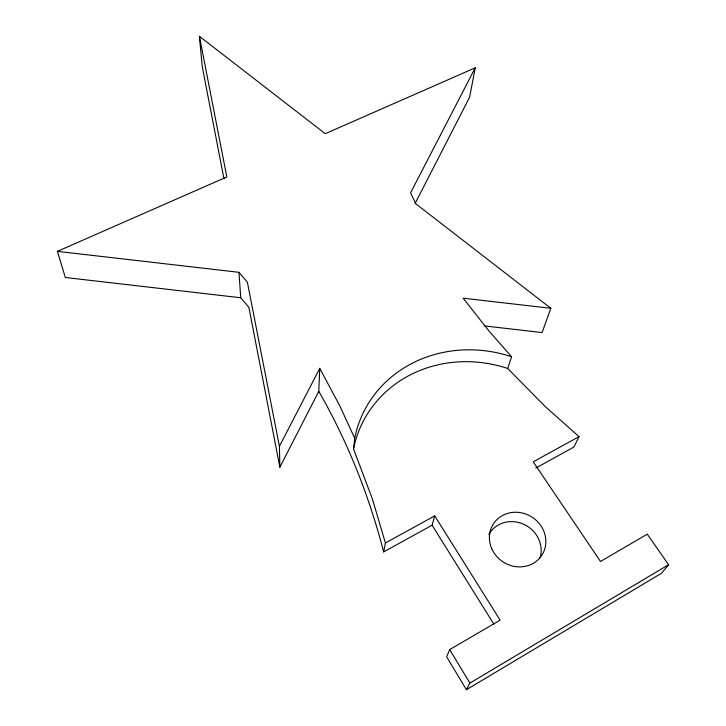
<?xml version="1.0" encoding="UTF-8"?>
<svg xmlns="http://www.w3.org/2000/svg" width="726" height="726" viewBox="0 0 726 726"><rect width="100%" height="100%" fill="white"/><g stroke="black" fill="none" stroke-linecap="round" stroke-linejoin="round"><path stroke-width="1.09" d="M383.673 551.896A1004.802 764.923 -46.1 0 0 318.787 391.314L319.758 368.345L340.031 406.315L354.687 438.286L353.535 448.995L372.393 498.962L385.415 542.966L383.673 551.896L432.088 525.216L434.711 515.887L500.123 620.131L449.684 649.607L446.644 656.812L466.428 689.7L661.604 573.213L668.592 564.71L647.256 534.154L600.502 561.47L533.193 461.809L579.012 436.644L545.226 406.551L507.71 368.499L511.585 356.747L489.188 331.265L463.179 298.186L550.862 308.305L542.077 332.572L484.124 325.874M224.007 178.959L202.245 66.638L199.396 36.3L325.248 133.702L475.24 67.817L469.604 97.22L414.973 203.752M579.012 436.644L573.921 447.053L535.724 468.107M240.751 297.76L65.349 277.495L57.408 251.359L238.954 272.314L240.751 297.76L248.9 307.388L279.873 467.199L318.787 391.314M279.873 467.199L279.41 446.327L319.758 368.345M475.24 67.817L410.589 192.78L415.889 203.852L550.862 308.305M466.428 689.7L469.894 683.066L668.592 564.71M385.415 542.966L434.711 515.887M57.408 251.359L226.839 176.935L199.396 36.3M238.954 272.314L247.375 282.187L279.41 446.327M432.088 525.216L493.762 623.979M449.684 649.607L469.894 683.066M488.816 534.554A28.323 26.263 33.5 0 1 523.7 524.254A28.323 26.263 33.5 0 1 540.062 557.768M353.535 448.995A122.93 113.229 22.4 0 1 507.71 368.499M354.687 438.286A125.226 114.889 21.9 0 1 511.585 356.747M491.801 548.802A28.849 26.671 32.7 0 0 540.416 557.214A28.849 26.671 32.7 0 0 520.642 512.674A28.849 26.671 32.7 0 0 491.801 548.802"/></g></svg>
